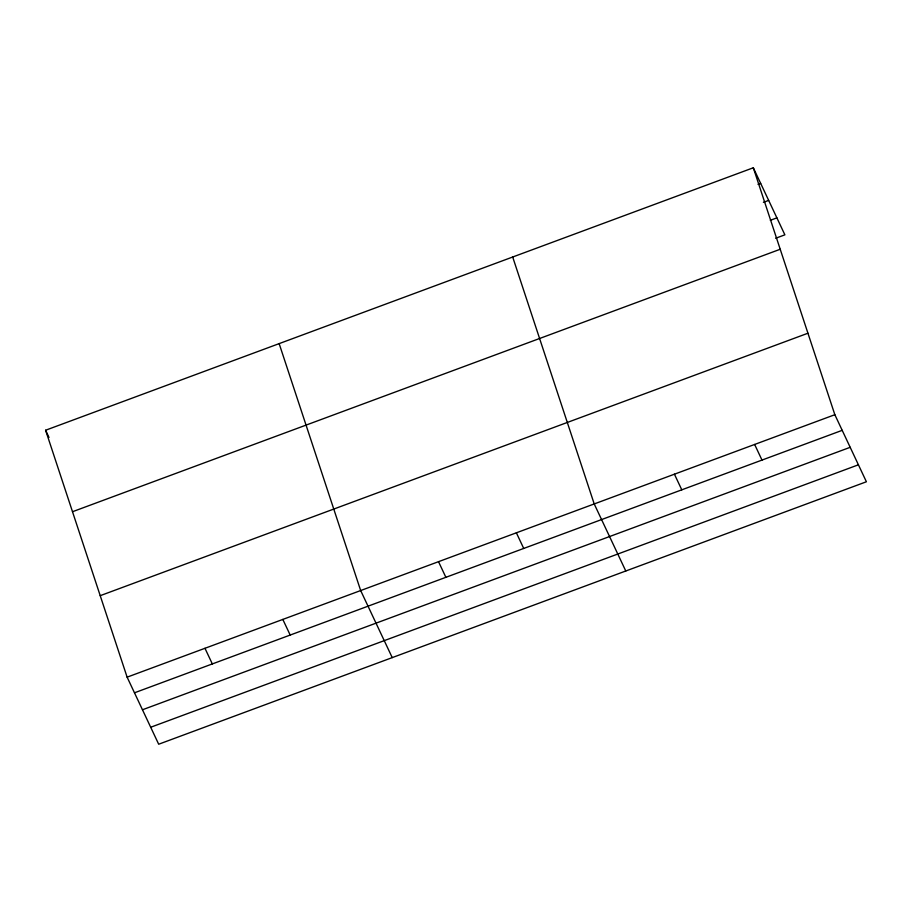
<?xml version="1.0" encoding="UTF-8"?>
<svg xmlns="http://www.w3.org/2000/svg" width="912" height="912" viewBox="0 0 912 912"><rect width="100%" height="100%" fill="white"/><g stroke="black" fill="none" stroke-linecap="round" stroke-linejoin="round"><path stroke-width="1.37" d="M753.312 167.774L834.845 414.709L866.4 481.764L158.688 744.226L127.121 677.16L45.6 430.236L753.312 167.774L784.879 234.84L775.667 238.249M758.043 184.395L760.676 183.415M763.401 202.339L768.668 200.389M770.321 220.305L776.887 217.865M72.504 511.723L780.216 249.261M100.217 595.673L807.941 333.222M127.121 677.16L834.845 414.709M134.486 692.801L842.198 430.339M142.466 709.775L850.189 447.313M150.697 727.252L858.42 464.801M754.634 444.452L761.999 460.093M674.424 474.194L681.788 489.835M625.78 571.003L594.214 503.937L512.692 257.013M516.374 532.813L523.727 548.454M438.524 561.678L445.877 577.319M392.228 657.609L360.673 590.554L279.152 343.619M282.823 619.419L290.187 635.06M204.972 648.295L212.336 663.936M45.6 430.236L48.997 437.452"/></g></svg>
